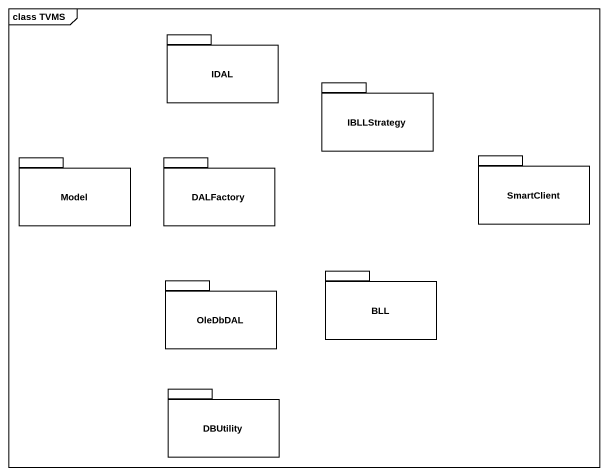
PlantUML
@startuml
mainframe class TVMS
package IDAL {
}
package IBLLStrategy {
}
package Model {
}
package DALFactory {
}
package SmartClient {
}
package BLL {
}
package OleDbDAL {
}
package DBUtility {
}
@enduml
